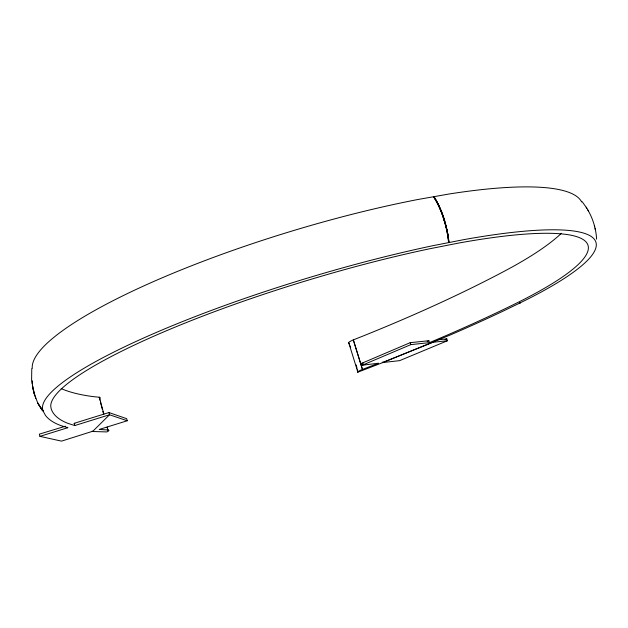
<?xml version="1.0" encoding="UTF-8"?>
<svg xmlns="http://www.w3.org/2000/svg" width="628" height="628" viewBox="0 0 628 628"><rect width="100%" height="100%" fill="white"/><g stroke="black" fill="none" stroke-linecap="round" stroke-linejoin="round"><path stroke-width="0.94" d="M437.614 339.866L446.806 338.869L447.419 340.745L399.651 360.645L382.358 362.584L382.358 362.058M519.858 303.041L520.11 302.413L519.976 302.986L502.989 311.174A771.435 163.955 -13.8 0 1 449.695 335.219L382.35 362.756L357.858 372.161L348.728 342.715A9.216 1.444 -17.2 0 1 353.391 339.905L362.513 369.452A9.255 1.217 -17.1 0 0 357.772 372.066M31.769 368.652L31.604 380.207M92.214 431.098L92.583 431.499L109.523 414.763L108.927 412.549L74.167 423.335L74.748 425.549L109.523 414.763L127.241 420.76L126.675 418.672L108.927 412.549M92.583 431.499L106.87 431.931A10.401 1.452 -15.3 0 0 107.843 430.062L107.098 427.252M427.126 341.467L428.845 340.729L429.466 342.645L445.849 335.682A754.471 159.52 -13.9 0 0 515.133 303.826L523.179 299.791A280.818 48.097 -16.9 0 0 459.147 242.973L429.097 248.884A280.779 48.081 -16.9 0 0 50.742 406.143L51.143 408.695A591.223 98.627 -19.2 0 0 68.209 423.46L74.748 425.549M561.338 233.326A279.083 56.748 -16.9 0 1 512.11 267.033L504.19 271.312A748.631 187.411 -13.3 0 1 362.662 336.184L353.281 339.905L362.403 369.452L378.582 363.219L362.317 365.206L361.736 363.306L410.202 342.668L428.845 340.729M362.317 365.206L410.83 344.623L429.466 342.645M445.009 339.622L446.806 338.869M382.358 362.584L433.1 342.26L447.419 340.745M99.883 400.13L99.373 397.241L103.856 414.08M107.843 430.062L107.341 427.173M92.434 431.342L61.52 441.131L39.925 436.35L39.36 434.129L65.391 426.224M39.925 436.35L67.793 427.707L67.4 427.275M127.241 420.76L99.208 429.45L108.087 429.976M361.736 363.306L363.643 363.07M443.203 217.72C446.225 226.213 448.376 234.181 448.596 242.502C446.759 226.104 442.277 210.639 433.493 196.611C442.921 209.744 447.003 226.496 449.012 242.424M99.373 397.241L93.965 396.7A587.682 116.321 -19.6 0 1 61.214 388.614M67.793 427.707L61.018 425.635A602.676 100.81 -19.2 0 1 45.491 415.43L42.979 410.845L42.469 408.239A289.225 49.604 -16.9 0 1 432.951 245.681L464.037 239.598A289.273 49.62 -16.9 0 1 528.274 298.842L520.086 302.916L520 302.484L519.976 302.986L519.89 302.547M74.167 423.335L74.85 423.555M41.315 408.883L42.979 410.845L37.782 403.043L38.936 405.225M42.994 410.877L40.106 407.14M32.224 383.143L32.373 384.415L32.059 380.686L32.169 381.989M32.719 386.95L32.986 388.339M37.798 403.058L34.532 394.706L32.562 385.765M582.187 201.714L586.842 208.245M348.728 342.715L349.474 344.536M32.946 388.245L33.245 389.635M35.827 398.505L33.221 389.564M34.187 393.505L34.564 394.776L33.818 392.147M433.909 196.54C437.842 202.797 440.542 209.705 443.627 217.688M40.671 407.98L42.555 410.398L38.339 404.126M587.816 209.948C592.997 218.772 596.074 228.93 596.6 239.158M586.214 207.185L588.444 211M350.353 346.774L350.675 347.567M349.757 345.251L350.118 346.209M410.202 342.668L410.83 344.623M357.724 371.65L357.858 372.161M100.386 402.006L102.372 409.487M102.866 411.356L103.62 414.158M594.331 225.593L594.645 226.865M595.038 228.396L595.344 229.652M356.241 364.994L356.453 365.857M356.649 366.689L356.994 368.291M357.316 369.766L357.607 371.093M33.206 389.548L33.527 390.922M32.523 385.671L32.758 387.044M32.13 381.903L32.264 383.229M433.092 341.75L433.1 342.26M581.638 201.957A287.475 58.537 -16.9 0 0 448.918 194.028L417.879 199.5A287.436 58.522 -16.9 0 0 32.256 368.416M99.138 397.328A10.354 1.719 -15 0 1 100.158 398.144M448.376 236.78L448.808 242.463C447.018 226.425 442.332 210.294 433.705 196.572C440.746 206.745 445.456 222.799 448.376 236.78"/></g></svg>
